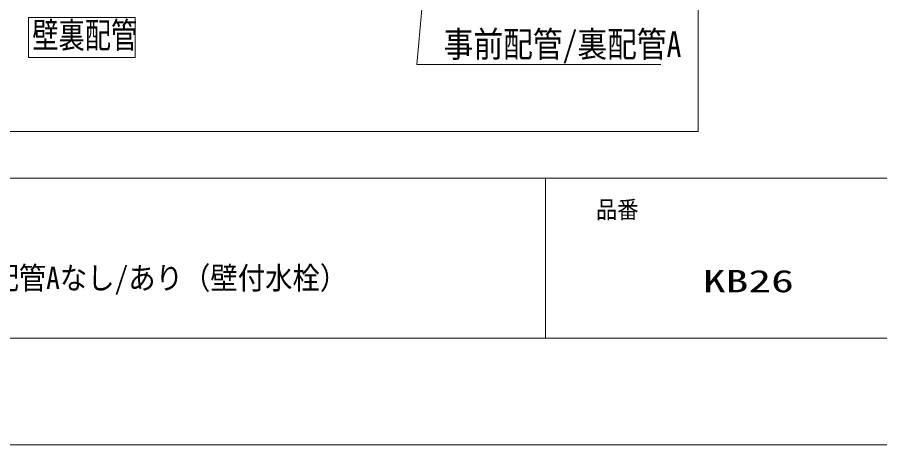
# Model space of a CAD drawing. Units: millimetres on the paper. Extents: x -305 to 305, y -152 to 152.
# Drawn here: x -120.6 to -39.6, y -148.5 to -108.4 of the extents above; entities that cross this region are included whole.
import ezdxf
from ezdxf.enums import TextEntityAlignment as Align

# ---------------------------------------------------------------- set-up
doc = ezdxf.new("R2010")
doc.units = ezdxf.units.MM
for name, color, linetype, lineweight in [('0-1_RV', 7, 'Continuous', 9), ('0-2_0', 7, 'Continuous', 9), ('0-3_1図面枠', 7, 'Continuous', 9), ('0-4_図面枠', 3, 'Continuous', 9), ('0-5_DEFPOINTS', 7, 'Continuous', 9)]:
    doc.layers.add(name, color=color, linetype=linetype, lineweight=lineweight)
doc.styles.add('ＭＳ ゴシック', font='')
doc.styles.get('ＭＳ ゴシック').set_extended_font_data('MS Gothic')

msp = doc.modelspace()

# ---------------------------------------------------------------- linework, layer by layer
at = {"layer": '0-1_RV'}
for p, q in [((-119.493, -108.446), (-119.493, -112.192)), ((-119.493, -108.446), (-109.493, -108.446)), ((-109.493, -108.446), (-109.493, -112.192)), ((-119.493, -112.192), (-109.493, -112.192))]:
    msp.add_line(p, q, dxfattribs=at)
msp.add_lwpolyline([(-124.163, -119.129), (-56.673, -119.129), (-56.673, -53.125), (-124.163, -53.125)], close=True, dxfattribs=at)
msp.add_lwpolyline([(-60.185, -112.851), (-83.082, -112.851), (-82.123, -102.459)], dxfattribs=at)
at = {"layer": '0-2_0'}
msp.add_line((-71.017, -123.498), (-71.017, -138.498), dxfattribs=at)
at = {"layer": '0-4_図面枠'}
msp.add_line((-291.017, -123.498), (108.983, -123.498), dxfattribs=at)
msp.add_lwpolyline([(-291.017, -138.498), (108.983, -138.498), (108.983, 138.502), (-291.017, 138.502)], close=True, dxfattribs=at)
at = {"layer": '0-5_DEFPOINTS'}
msp.add_line((118.983, -148.498), (-301.017, -148.498), dxfattribs=at)

# ---------------------------------------------------------------- texts
at = {"layer": '0-1_RV', "style": 'ＭＳ ゴシック'}
for s, width, p in [('壁裏配管', 0.75, (-119.146, -112.031)), ('\u3000事前配管/裏配管A', 0.85, (-83.344, -112.877))]:
    msp.add_text(s, height=2.405, dxfattribs=dict(at, width=width)).set_placement(p, align=Align.BOTTOM_LEFT)
at = {"layer": '0-3_1図面枠', "style": 'ＭＳ ゴシック'}
for s, height, width, p in [('品番', 1.628, 0.9, (-66.276, -127.759)), ('ノウム 給水・給湯・追焚用接続 浴槽パンあり 浴槽下接続\u3000裏配管Aなし/あり（壁付水栓）', 2.092, 0.9, (-196.165, -134.54)), ('KB26', 2.092, 1.5, (-56.239, -134.835))]:
    msp.add_text(s, height=height, dxfattribs=dict(at, width=width)).set_placement(p, align=Align.BOTTOM_LEFT)

doc.saveas('drawing.dxf')
